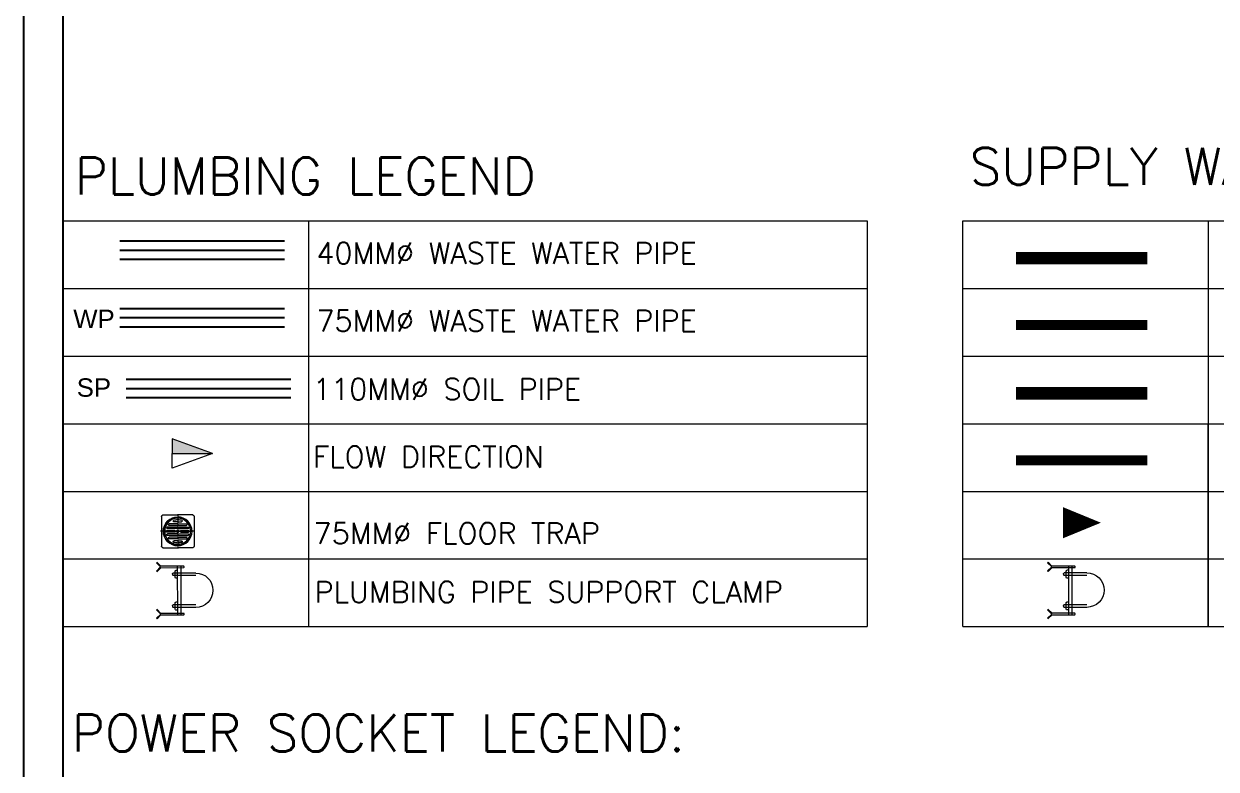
# Model space of a CAD drawing. Extents: x 3550807 to 4078732, y -628171 to -515859.
# Drawn here: x 3550807 to 3557860, y -545001 to -540592 of the extents above; entities that cross this region are included whole.
import ezdxf

# ---------------------------------------------------------------- set-up
doc = ezdxf.new("R2010")
doc.units = 0
doc.header["$LTSCALE"] = 6
doc.header["$MEASUREMENT"] = 0
doc.linetypes.add('AI9-LType1', pattern=[1.875, 1.25, -0.625])
doc.linetypes.add('CONTINU', pattern=[0])
doc.layers.get('0').update_dxf_attribs({"linetype": 'CONTINUOUS'})
for name, color, linetype, lineweight in [('22-FTfix', 8, 'CONTINUOUS', 9), ('P-SP', 1, 'CONTINUOUS', 0), ('PHE-SANITARY', 1, 'CONTINUOUS', 25), ('PHE-SP', 1, 'CONTINUOUS', 0), ('PL-CLAMP', 211, 'CONTINUOUS', 13), ('PL-SOFT  WATER SUPPLY PIPE', 162, 'CONTINUOUS', 9), ('PL-WATER PIPING', 1, 'CONTINUOUS', 9)]:
    doc.layers.add(name, color=color, linetype=linetype, lineweight=lineweight)
for name, color, linetype in [('ELE-LIGHTING WIRRING', 7, 'CONTINUOUS'), ('P-Text', 8, 'CONTINUOUS'), ('phe-text', 1, 'CONTINUOUS'), ('PL- WASTE PIPE', 6, 'CONTINUOUS'), ('PL-SOIL PIPE', 1, 'CONTINUOUS')]:
    doc.layers.add(name, color=color, linetype=linetype)
doc.styles.add('ROMANS', font='romans.shx')
doc.styles.add('vni1', font='arial.ttf', dxfattribs={"height": 6})

# ---------------------------------------------------------------- blocks, each defined once
blk = doc.blocks.new('clamp')
at = {"layer": 'PL-CLAMP'}
for p, q in [((156.2, 205.8), (161.2, 205.8)), ((163.2, 185.7), (163.2, 203.8)), ((105.4, 198.4), (168.6, 198.4)), ((105.4, 191.1), (168.6, 191.1)), ((156.2, 183.7), (161.2, 183.7)), ((170.6, 196.4), (170.6, 193.1)), ((105.4, 109.4), (168.6, 109.4)), ((105.4, 102), (168.6, 102)), ((156.2, 116.8), (161.2, 116.8)), ((163.2, 96.7), (163.2, 114.8)), ((170.6, 107.4), (170.6, 104)), ((156.2, 94.7), (161.2, 94.7))]:
    blk.add_line(p, q, dxfattribs=at)
for points in [[(138.4, 216.5, -0.414214), (139.4, 217.5), (203.1, 217.5), (214, 228.4), (215.4, 227), (203.9, 215.5), (215.3, 204), (213.9, 202.6), (203, 213.5), (139.4, 213.5, -0.414214), (138.4, 214.5), (138.4, 216.5)], [(138.4, 84.3, -0.414214), (139.4, 85.3), (203.1, 85.3), (214, 96.3), (215.4, 94.9), (203.9, 83.3), (215.3, 71.9), (213.9, 70.5), (203, 81.3), (139.4, 81.3, -0.414214), (138.4, 82.3), (138.4, 84.3)]]:
    blk.add_lwpolyline(points, format="xyb", dxfattribs=at)
for points in [[(146.2, 81.3), (146.2, 217.5)], [(156.2, 81.3), (156.2, 217.5)]]:
    blk.add_lwpolyline(points, dxfattribs=at)
for centre, radius, start, end in [((161.2, 203.8), 2, 0, 90), ((105.4, 150.2), 48.2, 90, 270), ((161.2, 185.7), 2, 270, 0), ((168.6, 196.4), 2, 0, 90), ((168.6, 193.1), 2, 270, 0), ((161.2, 114.8), 2, 0, 90), ((168.6, 107.4), 2, 0, 90), ((168.6, 104), 2, 270, 0), ((161.2, 96.7), 2, 270, 0)]:
    blk.add_arc(centre, radius, start, end, dxfattribs=at)
blk = doc.blocks.new('A$C525867A1')
at = {"layer": '22-FTfix', "color": 1, "linetype": 'AI9-LType1', "lineweight": 0}
blk.add_line((42, -41.9), (-42.2, 42.1), dxfattribs=at)
at = {"layer": '22-FTfix', "color": 1, "lineweight": 0}
for p, q in [((42, 42.1), (-42, -42.1)), ((-3.7, 76.6), (-40.1, 40.1)), ((76.4, 3.7), (3.3, 76.6)), ((-76.6, 3.5), (-40.1, 40.1)), ((-3.5, -76.4), (-76.6, -3.4)), ((3.4, -76.4), (39.9, -39.8)), ((76.4, -3.3), (39.9, -39.8))]:
    blk.add_line(p, q, dxfattribs=at)
at = {"layer": '22-FTfix', "color": 3, "lineweight": 0}
for p, q in [((-18.4, 18.3), (-39.5, -2.8)), ((-10.4, 10.4), (-35.8, -15.1)), ((-14.5, 14.5), (-35.7, -6.6)), ((-23.3, 23.2), (-32.4, 14)), ((-6.5, 6.5), (-31.9, -18.9)), ((-23.3, 23.2), (-14.1, 32.4)), ((-18.4, 18.3), (2.7, 39.5)), ((-14.5, 14.5), (6.6, 35.7)), ((-10.4, 10.4), (15, 35.8)), ((-6.5, 6.5), (18.9, 32)), ((-1.9, 1.2), (-1.5, 1.5)), ((-1.4, 0.7), (-1.9, 1.2)), ((-1.2, 1.9), (-1.5, 1.5)), ((-0.7, 1.4), (-1.2, 1.9)), ((1.2, 1.9), (0.7, 1.4)), ((1.9, 1.2), (1.2, 1.9)), ((1.9, 1.2), (1.4, 0.7)), ((5.2, 9.3), (24.6, 28.7)), ((6.5, -6.5), (31.9, 18.9)), ((9.2, 5.2), (28.6, 24.6)), ((10.4, -10.4), (35.8, 15.1)), ((14.5, -14.5), (35.7, 6.6)), ((18.4, -18.3), (39.5, 2.8)), ((-9.2, -5.2), (-28.6, -24.6)), ((-5.2, -9.3), (-24.6, -28.7)), ((6.5, -6.5), (-18.9, -32)), ((10.4, -10.4), (-15, -35.8)), ((14.5, -14.5), (-6.6, -35.7)), ((18.4, -18.3), (-2.7, -39.5)), ((-1.9, -1.2), (-1.4, -0.7)), ((-1.2, -1.9), (-1.9, -1.2)), ((-1.2, -1.9), (-0.7, -1.4)), ((1.2, -1.9), (0.7, -1.4)), ((1.2, -1.9), (1.5, -1.5)), ((1.9, -1.2), (1.4, -0.7)), ((1.9, -1.2), (1.5, -1.5)), ((23.3, -23.2), (14.1, -32.4)), ((23.3, -23.2), (32.4, -14))]:
    blk.add_line(p, q, dxfattribs=at)
at = {"layer": '22-FTfix', "color": 1, "lineweight": 0}
blk.add_circle((-0.1, 0.1), 49.4, dxfattribs=at)
at = {"layer": '22-FTfix', "color": 3, "lineweight": 0}
for centre, radius in [((0, 0), 45.2), ((-0.1, -0.1), 44.9), ((0, 0), 4.18), ((0, 0), 3.93)]:
    blk.add_circle(centre, radius, dxfattribs=at)
at = {"layer": '22-FTfix', "color": 1, "lineweight": 0}
for points in [[(-35.3, 35.2), (-15.9, 54.6), (15.5, 54.6), (35, 35.3), (54.4, 15.9), (54.4, -15.6), (35, -35)], [(-35.3, 35.2), (-54.6, 15.8), (-54.6, -15.7), (-35.2, -35), (-15.8, -54.4), (15.7, -54.4), (35, -35)]]:
    blk.add_open_spline(points, degree=3, knots=[0, 0, 0, 0, 1, 1, 1, 2, 2, 2, 2], dxfattribs=at)
for points in [[(3.3, 76.6), (1.4, 78.5), (-1.8, 78.5), (-3.7, 76.6)], [(-76.6, 3.5), (-78.5, 1.6), (-78.5, -1.5), (-76.6, -3.4)], [(76.4, -3.3), (78.3, -1.4), (78.3, 1.8), (76.4, 3.7)], [(-3.5, -76.4), (-1.6, -78.3), (1.5, -78.3), (3.4, -76.4)]]:
    blk.add_open_spline(points, degree=3, dxfattribs=at)
at = {"layer": '22-FTfix', "color": 3, "lineweight": 0}
for points in [[(-36.8, 17.1), (-37.4, 15.7), (-36.8, 14.1), (-35.5, 13.5), (-34.4, 13), (-33.2, 13.2), (-32.4, 14)], [(-14.1, 32.4), (-13, 33.4), (-13, 35.2), (-14.1, 36.2), (-14.9, 37), (-16.1, 37.2), (-17.2, 36.7)], [(6.6, 35.7), (7.6, 36.7), (7.6, 38.5), (6.6, 39.5), (5.5, 40.6), (3.8, 40.6), (2.7, 39.5)], [(5.2, 9.3), (4.1, 8.1), (4.1, 6.3), (5.2, 5.2), (6.3, 4.1), (8.1, 4.1), (9.2, 5.2)], [(18.9, 32), (19.9, 33), (19.9, 34.8), (18.9, 35.8), (17.8, 36.9), (16.1, 36.9), (15, 35.8)], [(28.6, 24.6), (29.7, 25.7), (29.7, 27.6), (28.6, 28.7), (27.5, 29.8), (25.7, 29.8), (24.6, 28.7)], [(35.8, 15.1), (36.8, 16.2), (36.8, 17.9), (35.8, 18.9), (34.7, 20), (33, 20), (31.9, 18.9)], [(39.5, 2.8), (40.6, 3.9), (40.5, 5.6), (39.5, 6.6), (38.4, 7.7), (36.7, 7.7), (35.7, 6.6)], [(-39.5, -2.8), (-40.6, -3.9), (-40.5, -5.6), (-39.5, -6.6), (-38.4, -7.7), (-36.7, -7.7), (-35.7, -6.6)], [(-35.8, -15.1), (-36.8, -16.2), (-36.8, -17.9), (-35.8, -18.9), (-34.7, -20), (-33, -20), (-31.9, -18.9)], [(-28.6, -24.6), (-29.7, -25.7), (-29.7, -27.6), (-28.6, -28.7), (-27.5, -29.8), (-25.7, -29.8), (-24.6, -28.7)], [(-18.9, -32), (-19.9, -33), (-19.9, -34.8), (-18.9, -35.8), (-17.8, -36.9), (-16.1, -36.9), (-15, -35.8)], [(-5.2, -9.3), (-4.1, -8.1), (-4.1, -6.3), (-5.2, -5.2), (-6.3, -4.1), (-8.1, -4.1), (-9.2, -5.2)], [(-6.6, -35.7), (-7.6, -36.7), (-7.6, -38.4), (-6.6, -39.5), (-5.5, -40.6), (-3.8, -40.6), (-2.7, -39.5)], [(14.1, -32.4), (13, -33.4), (13, -35.1), (14.1, -36.2), (14.9, -37), (16.1, -37.2), (17.2, -36.7)], [(36.8, -17.1), (37.4, -15.7), (36.8, -14.1), (35.5, -13.5), (34.4, -13), (33.2, -13.2), (32.4, -14)]]:
    blk.add_open_spline(points, degree=3, knots=[0, 0, 0, 0, 1, 1, 1, 2, 2, 2, 2], dxfattribs=at)
for points in [[(-28.7, 28.6), (-32, 25.3), (-34.8, 21.4), (-36.8, 17.1)], [(-17.2, 36.7), (-21.4, 34.7), (-25.3, 32), (-28.7, 28.6)], [(-1.4, -0.7), (-1, -0.3), (-1, 0.3), (-1.4, 0.7)], [(-0.7, 1.4), (-0.3, 1), (0.3, 1), (0.7, 1.4)], [(1.4, 0.7), (1, 0.3), (1, -0.3), (1.4, -0.7)], [(0.7, -1.4), (0.3, -1), (-0.3, -1), (-0.7, -1.4)], [(17.2, -36.7), (21.4, -34.7), (25.3, -32), (28.7, -28.6)], [(28.7, -28.6), (32, -25.3), (34.8, -21.4), (36.8, -17.1)]]:
    blk.add_open_spline(points, degree=3, dxfattribs=at)
blk = doc.blocks.new('A$C0B1B3CFA')
at = {"layer": 'PHE-SP'}
h = blk.add_hatch(color=7, dxfattribs=at)
h.dxf.hatch_style = 1
h.paths.add_polyline_path([(-0.0495, 0.0226), (-0.0495, 0), (0.0124, 0)])
at = {"layer": 'PHE-SP', "color": 7}
for points in [[(-0.0495, 0), (0.0124, 0), (-0.0495, 0.0226), (-0.0495, 0)], [(-0.0495, 0), (0.0124, 0), (-0.0495, -0.0226), (-0.0495, 0)]]:
    blk.add_lwpolyline(points, dxfattribs=at)
blk = doc.blocks.new('Z$W@#3BD47561')
at = {"layer": 'PHE-SP', "xscale": 49.00933755098914, "yscale": 49.00933755098914, "zscale": 49.00933755098914, "rotation": 270}
blk.add_blockref('A$C0B1B3CFA', (0, 0), dxfattribs=at)
blk = doc.blocks.new('Z$W@#4AA511D8')
at = {"layer": 'phe-text', "linetype": 'ByBlock', "lineweight": -2, "ltscale": 0.5, "xscale": 0.0244727334018079, "yscale": 0.0244727334018079, "zscale": 0.0244727334018079, "rotation": 270}
blk.add_blockref('Z$W@#3BD47561', (0.0148, 0), dxfattribs=at)

msp = doc.modelspace()

# ---------------------------------------------------------------- linework, layer by layer
for points in [[(3595887.8, -519387.1), (3595887.8, -551398.5), (3550806.6, -551398.5), (3550806.6, -519387.1)], [(3595656, -519618.9), (3595656, -551166.7), (3551038.4, -551166.7), (3551038.4, -519618.9)]]:
    msp.add_lwpolyline(points, close=True)
at = {"layer": 'ELE-LIGHTING WIRRING', "color": 7, "linetype": 'CONTINU', "lineweight": 0}
for p, q in [((3552489.8, -541757.9), (3552489.8, -544157.9)), ((3555795.1, -541757.9), (3555795.1, -544158))]:
    msp.add_line(p, q, dxfattribs=at)
at = {"layer": 'P-SP', "color": 251, "linetype": 'ByBlock', "lineweight": -3, "ltscale": 25}
for points in [[(3551373.8, -541930.2), (3552348, -541930.2)], [(3551373.8, -542330.2), (3552348, -542330.2)], [(3551410.9, -542748.9), (3552385.1, -542748.9)]]:
    msp.add_lwpolyline(points, dxfattribs=at)
at = {"layer": 'P-Text', "color": 7, "linetype": 'ByBlock', "lineweight": 0}
for p, q in [((3551038.6, -544157.9), (3551038.4, -541757.9)), ((3551038.4, -541757.9), (3555795.1, -541757.9)), ((3551038.4, -541757.9), (3555795.1, -541757.9)), ((3556360.6, -544158), (3556361.3, -541758)), ((3556361.3, -544158), (3556361.3, -541758)), ((3556361.3, -541758), (3561463.4, -541758)), ((3556361.3, -541758), (3561463.4, -541758)), ((3557812.7, -541758), (3557811.2, -544158)), ((3557812.7, -541758), (3557811.4, -544158)), ((3551038.4, -542157.9), (3555795.1, -542157.9)), ((3551038.4, -542157.9), (3555795.1, -542157.9)), ((3556361.3, -542158), (3561463.4, -542158)), ((3556361.3, -542158), (3561463.4, -542158)), ((3551038.4, -542557.9), (3555795.1, -542557.9)), ((3551038.4, -542557.9), (3555795.1, -542557.9)), ((3551038.4, -542557.9), (3555795.1, -542557.9)), ((3551038.4, -542557.9), (3555795.1, -542557.9)), ((3556361.3, -542558), (3561463.4, -542558)), ((3556361.3, -542558), (3561463.4, -542558)), ((3551038.4, -542957.9), (3555795.1, -542957.9)), ((3551038.4, -542957.9), (3555795.1, -542957.9)), ((3556361.6, -542958), (3561463.8, -542958)), ((3551038.4, -543357.9), (3555795.1, -543357.9)), ((3551038.4, -543357.9), (3555795.1, -543357.9)), ((3556361.3, -543358), (3561463.4, -543358)), ((3551038.4, -543757.9), (3555795.1, -543757.9)), ((3551038.4, -543757.9), (3555795.1, -543757.9)), ((3556361, -543758), (3561463.1, -543758)), ((3551038.4, -544157.9), (3555795.1, -544157.9)), ((3556361.3, -544158), (3561463.4, -544158))]:
    msp.add_line(p, q, dxfattribs=at)
at = {"layer": 'PL- WASTE PIPE', "color": 4, "linetype": 'ByBlock', "ltscale": 5}
for points in [[(3551373.8, -541876.4), (3552348, -541876.4)], [(3551373.8, -541984.1), (3552348, -541984.1)]]:
    msp.add_lwpolyline(points, dxfattribs=at)
at = {"layer": 'PL- WASTE PIPE', "linetype": 'ByBlock', "ltscale": 5}
for points in [[(3551373.8, -542276.4), (3552348, -542276.4)], [(3551373.8, -542384.1), (3552348, -542384.1)]]:
    msp.add_lwpolyline(points, dxfattribs=at)
at = {"layer": 'PL-SOFT  WATER SUPPLY PIPE', "color": 3, "const_width": 74.2}
msp.add_lwpolyline([(3556675.3, -541978.5), (3557452.1, -541978.5)], dxfattribs=at)
at = {"layer": 'PL-SOFT  WATER SUPPLY PIPE', "color": 5, "const_width": 59.3}
msp.add_lwpolyline([(3556675.3, -542374), (3557452.1, -542374)], dxfattribs=at)
at = {"layer": 'PL-SOFT  WATER SUPPLY PIPE', "color": 11, "true_color": 0xf75178, "const_width": 74.2}
msp.add_lwpolyline([(3556674.8, -542778.5), (3557451.6, -542778.5)], dxfattribs=at)
at = {"layer": 'PL-SOFT  WATER SUPPLY PIPE', "color": 11, "true_color": 0xff785c, "const_width": 59.3}
msp.add_lwpolyline([(3556674.8, -543174), (3557451.6, -543174)], dxfattribs=at)
at = {"layer": 'PL-SOIL PIPE', "color": 1, "linetype": 'Continuous'}
for points in [[(3551410.9, -542695.1), (3552385.1, -542695.1)], [(3551410.9, -542802.7), (3552385.1, -542802.7)]]:
    msp.add_lwpolyline(points, dxfattribs=at)
at = {"layer": 'PL-WATER PIPING', "color": 61, "true_color": 0xd8e58c}
msp.add_lwpolyline([(3556954.5, -543543.4, 183.5, 0, 0), (3557177.8, -543543.4, 0, 0, 0)], format="xyseb", dxfattribs=at)

# ---------------------------------------------------------------- block references
at = {"layer": 'PHE-SANITARY', "color": 2, "linetype": 'ByBlock', "xscale": 3219.95717395069, "yscale": 3219.95717395069, "zscale": 3219.95717395069, "rotation": 180.064997724584}
msp.add_blockref('Z$W@#4AA511D8', (3551922.4, -543133.8), dxfattribs=at)
at = {"layer": 'PL- WASTE PIPE', "linetype": 'ByBlock', "ltscale": 5, "xscale": -1.712806859283217, "yscale": 1.712806859274195, "zscale": 1.712806858191304, "rotation": 225.0593839875239}
msp.add_blockref('A$C525867A1', (3551716.9, -543594.2), dxfattribs=at)
at = {"layer": 'PL-CLAMP', "linetype": 'ByBlock', "xscale": -2.110122182302289, "yscale": 2.110122182302287, "zscale": 2.110122181214174, "rotation": 0.02499690717137621}
for p in [(3552046.3, -544259.7), (3557317.3, -544259.2)]:
    msp.add_blockref('clamp', p, dxfattribs=at)

# ---------------------------------------------------------------- texts
at = {"layer": 'ELE-LIGHTING WIRRING', "color": 7, "linetype": 'CONTINU', "lineweight": 0, "style": 'ROMANS'}
for s, height, p in [('PLUMBING LEGEND', 218.723, (3551107.5, -541601.9)), ('SUPPLY WATER LEGEND', 218.723, (3556401.2, -541545.1)), ('40MM%%C WASTE WATER PIPE', 125, (3552536.9, -542011.2)), ('75MM%%C WASTE WATER PIPE', 125, (3552536.9, -542411.2)), ('110MM%%C SOIL PIPE', 125, (3552516.9, -542816)), ('FLOW DIRECTION', 125, (3552516.9, -543216)), ('75MM%%c FLOOR TRAP', 125, (3552520.4, -543668.9)), ('PLUMBING PIPE SUPPORT CLAMP', 125, (3552526.2, -544016))]:
    msp.add_text(s, height=height, dxfattribs=at).set_placement(p)
at = {"layer": 'ELE-LIGHTING WIRRING', "color": 7, "linetype": 'CONTINU', "lineweight": 0, "insert": (3551089.5, -544678.2), "char_height": 218.723, "width": 5224.125, "attachment_point": 1, "style": 'ROMANS'}
msp.add_mtext('{\\C256;POWER SOCKET LEGEND:}', dxfattribs=at)
at = {"layer": 'P-Text', "color": 7, "linetype": 'ByBlock', "lineweight": -3, "style": 'vni1'}
for s, p in [('WP', (3551099, -542391.8)), ('SP', (3551119.5, -542798.1))]:
    msp.add_text(s, height=108.92, dxfattribs=at).set_placement(p)

doc.saveas('drawing.dxf')
